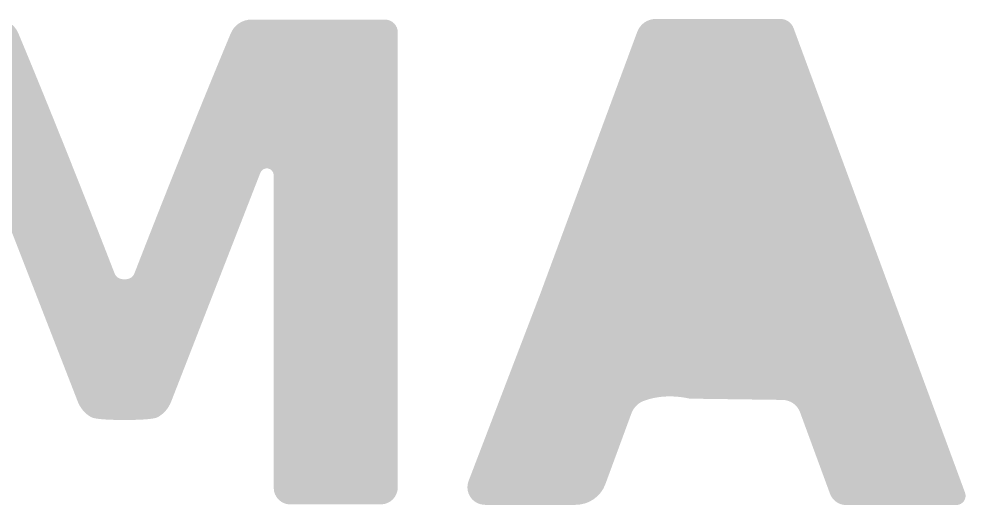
# Model space of a CAD drawing. Extents: x 0 to 650, y 0 to 488.
# Drawn here: x 410.03 to 454.83, y 146.01 to 168.99 of the extents above; entities that cross this region are included whole.
import ezdxf

# ---------------------------------------------------------------- set-up
doc = ezdxf.new("R2010")
doc.units = 0
doc.linetypes.add('Solid', pattern=[0])
doc.layers.add('Layer 1', color=7, linetype='Solid', lineweight=0)

msp = doc.modelspace()

# ---------------------------------------------------------------- hatches: boundary and pattern name
at = {"layer": 'Layer 1', "linetype": 'Solid', "lineweight": 0}
h = msp.add_hatch(color=8, dxfattribs=at)
edge = h.paths.add_edge_path(flags=0)
edge.add_spline(control_points=[(415.022, 156.681), (415.382, 156.681), (415.495, 156.971)], knot_values=[0, 0, 0, 1, 1, 1], degree=2, periodic=0)
edge.add_spline(control_points=[(415.495, 156.971), (418.05, 163.53), (420.05, 168.31)], knot_values=[0, 0, 0, 1, 1, 1], degree=2, periodic=0)
edge.add_line((420.05, 168.31), (420.05, 168.31))
edge.add_spline(control_points=[(420.05, 168.31), (420.213, 168.704), (420.596, 168.96), (421.02, 168.96)], knot_values=[0, 0, 0, 0, 1, 1, 1, 1], degree=3, periodic=0)
edge.add_line((421.02, 168.96), (427.34, 168.96))
edge.add_line((427.34, 168.96), (427.34, 168.96))
edge.add_spline(control_points=[(427.34, 168.96), (427.502, 168.96), (427.657, 168.897), (427.771, 168.784)], knot_values=[0, 0, 0, 0, 1, 1, 1, 1], degree=3, periodic=0)
edge.add_spline(control_points=[(427.771, 168.784), (427.886, 168.672), (427.95, 168.519), (427.95, 168.36)], knot_values=[0, 0, 0, 0, 1, 1, 1, 1], degree=3, periodic=0)
edge.add_line((427.95, 168.36), (427.95, 146.85))
edge.add_line((427.95, 146.85), (427.95, 146.85))
edge.add_spline(control_points=[(427.95, 146.85), (427.95, 146.403), (427.587, 146.04), (427.14, 146.04)], knot_values=[0, 0, 0, 0, 1, 1, 1, 1], degree=3, periodic=0)
edge.add_line((427.14, 146.04), (422.86, 146.04))
edge.add_line((422.86, 146.04), (422.86, 146.04))
edge.add_spline(control_points=[(422.86, 146.04), (422.429, 146.04), (422.08, 146.394), (422.08, 146.83)], knot_values=[0, 0, 0, 0, 1, 1, 1, 1], degree=3, periodic=0)
edge.add_line((422.08, 146.83), (422.08, 161.6))
edge.add_line((422.08, 161.6), (422.08, 161.6))
edge.add_spline(control_points=[(422.08, 161.6), (422.08, 161.757), (421.969, 161.891), (421.815, 161.921)], knot_values=[0, 0, 0, 0, 1, 1, 1, 1], degree=3, periodic=0)
edge.add_spline(control_points=[(421.815, 161.921), (421.661, 161.95), (421.508, 161.866), (421.45, 161.72)], knot_values=[0, 0, 0, 0, 1, 1, 1, 1], degree=3, periodic=0)
edge.add_line((421.45, 161.72), (417.23, 150.9))
edge.add_line((417.23, 150.9), (417.23, 150.9))
edge.add_spline(control_points=[(417.23, 150.9), (417.113, 150.596), (416.896, 150.34), (416.614, 150.175)], knot_values=[0, 0, 0, 0, 1, 1, 1, 1], degree=3, periodic=0)
edge.add_spline(control_points=[(416.614, 150.175), (416.368, 150.031), (415.021, 150.032)], knot_values=[0, 0, 0, 1, 1, 1], degree=2, periodic=0)
edge.add_spline(control_points=[(415.021, 150.032), (413.673, 150.032), (413.428, 150.175)], knot_values=[0, 0, 0, 1, 1, 1], degree=2, periodic=0)
edge.add_line((413.428, 150.175), (413.428, 150.175))
edge.add_spline(control_points=[(413.428, 150.175), (413.145, 150.341), (412.928, 150.597), (412.812, 150.901)], knot_values=[0, 0, 0, 0, 1, 1, 1, 1], degree=3, periodic=0)
edge.add_line((412.812, 150.901), (408.598, 161.724))
edge.add_line((408.598, 161.724), (408.598, 161.724))
edge.add_spline(control_points=[(408.598, 161.724), (408.54, 161.869), (408.387, 161.954), (408.233, 161.924)], knot_values=[0, 0, 0, 0, 1, 1, 1, 1], degree=3, periodic=0)
edge.add_spline(control_points=[(408.233, 161.924), (408.079, 161.895), (407.968, 161.761), (407.968, 161.604)], knot_values=[0, 0, 0, 0, 1, 1, 1, 1], degree=3, periodic=0)
edge.add_line((407.968, 161.604), (407.959, 146.834))
edge.add_line((407.959, 146.834), (407.959, 146.834))
edge.add_spline(control_points=[(407.959, 146.834), (407.959, 146.398), (407.61, 146.044), (407.179, 146.044)], knot_values=[0, 0, 0, 0, 1, 1, 1, 1], degree=3, periodic=0)
edge.add_line((407.179, 146.044), (402.899, 146.047))
edge.add_spline(control_points=[(402.899, 146.047), (402.684, 146.047), (402.478, 146.132), (402.326, 146.284)], knot_values=[0, 0, 0, 0, 1, 1, 1, 1], degree=3, periodic=0)
edge.add_spline(control_points=[(402.326, 146.284), (402.174, 146.436), (402.089, 146.642), (402.089, 146.857)], knot_values=[0, 0, 0, 0, 1, 1, 1, 1], degree=3, periodic=0)
edge.add_line((402.089, 146.857), (402.101, 168.367))
edge.add_spline(control_points=[(402.101, 168.367), (402.101, 168.526), (402.166, 168.679), (402.28, 168.791)], knot_values=[0, 0, 0, 0, 1, 1, 1, 1], degree=3, periodic=0)
edge.add_spline(control_points=[(402.28, 168.791), (402.395, 168.904), (402.55, 168.967), (402.712, 168.967)], knot_values=[0, 0, 0, 0, 1, 1, 1, 1], degree=3, periodic=0)
edge.add_line((402.712, 168.967), (409.032, 168.963))
edge.add_line((409.032, 168.963), (409.032, 168.963))
edge.add_spline(control_points=[(409.032, 168.963), (409.455, 168.963), (409.838, 168.706), (410.001, 168.313)], knot_values=[0, 0, 0, 0, 1, 1, 1, 1], degree=3, periodic=0)
edge.add_spline(control_points=[(410.001, 168.313), (411.999, 163.532), (414.55, 156.971)], knot_values=[0, 0, 0, 1, 1, 1], degree=2, periodic=0)
edge.add_spline(control_points=[(414.55, 156.971), (414.663, 156.681), (415.022, 156.681)], knot_values=[0, 0, 0, 1, 1, 1], degree=2, periodic=0)
h = msp.add_hatch(color=8, dxfattribs=at)
edge = h.paths.add_edge_path(flags=0)
edge.add_spline(control_points=[(441.76, 151.04), (443.06, 152.76), (443.21, 154.87)], knot_values=[0, 0, 0, 1, 1, 1], degree=2, periodic=0)
edge.add_line((443.21, 154.87), (444.64, 155.06))
edge.add_line((444.64, 155.06), (444.64, 155.06))
edge.add_spline(control_points=[(444.64, 155.06), (444.79, 155.079), (444.923, 155.167), (445.001, 155.297)], knot_values=[0, 0, 0, 0, 1, 1, 1, 1], degree=3, periodic=0)
edge.add_spline(control_points=[(445.001, 155.297), (445.079, 155.428), (445.093, 155.587), (445.04, 155.73)], knot_values=[0, 0, 0, 0, 1, 1, 1, 1], degree=3, periodic=0)
edge.add_line((445.04, 155.73), (443.21, 160.7))
edge.add_line((443.21, 160.7), (443.21, 160.7))
edge.add_spline(control_points=[(443.21, 160.7), (443.18, 160.78), (443.103, 160.831), (443.017, 160.829)], knot_values=[0, 0, 0, 0, 1, 1, 1, 1], degree=3, periodic=0)
edge.add_spline(control_points=[(443.017, 160.829), (442.932, 160.827), (442.857, 160.771), (442.83, 160.69)], knot_values=[0, 0, 0, 0, 1, 1, 1, 1], degree=3, periodic=0)
edge.add_line((442.83, 160.69), (440.99, 155.31))
edge.add_line((440.99, 155.31), (434.68, 155.97))
edge.add_line((434.68, 155.97), (439.28, 168.39))
edge.add_line((439.28, 168.39), (439.28, 168.39))
edge.add_spline(control_points=[(439.28, 168.39), (439.419, 168.751), (439.765, 168.99), (440.15, 168.99)], knot_values=[0, 0, 0, 0, 1, 1, 1, 1], degree=3, periodic=0)
edge.add_line((440.15, 168.99), (446.05, 168.99))
edge.add_spline(control_points=[(446.05, 168.99), (446.327, 168.99), (446.574, 168.819), (446.67, 168.56)], knot_values=[0, 0, 0, 0, 1, 1, 1, 1], degree=3, periodic=0)
edge.add_line((446.67, 168.56), (454.78, 146.6))
edge.add_spline(control_points=[(454.78, 146.6), (454.83, 146.466), (454.811, 146.316), (454.729, 146.198)], knot_values=[0, 0, 0, 0, 1, 1, 1, 1], degree=3, periodic=0)
edge.add_spline(control_points=[(454.729, 146.198), (454.648, 146.08), (454.513, 146.01), (454.37, 146.01)], knot_values=[0, 0, 0, 0, 1, 1, 1, 1], degree=3, periodic=0)
edge.add_line((454.37, 146.01), (449.16, 146.01))
edge.add_spline(control_points=[(449.16, 146.01), (448.823, 146.01), (448.52, 146.217), (448.4, 146.53)], knot_values=[0, 0, 0, 0, 1, 1, 1, 1], degree=3, periodic=0)
edge.add_line((448.4, 146.53), (446.98, 150.39))
edge.add_line((446.98, 150.39), (446.98, 150.39))
edge.add_spline(control_points=[(446.98, 150.39), (446.854, 150.739), (446.523, 150.974), (446.15, 150.98)], knot_values=[0, 0, 0, 0, 1, 1, 1, 1], degree=3, periodic=0)
edge.add_line((446.15, 150.98), (441.76, 151.04))
h = msp.add_hatch(color=7, dxfattribs=at)
edge = h.paths.add_edge_path(flags=0)
edge.add_spline(control_points=[(443.21, 154.87), (441.84, 154.73), (440.99, 155.31)], knot_values=[0, 0, 0, 1, 1, 1], degree=2, periodic=0)
edge.add_line((440.99, 155.31), (442.83, 160.69))
edge.add_line((442.83, 160.69), (442.83, 160.69))
edge.add_spline(control_points=[(442.83, 160.69), (442.857, 160.771), (442.932, 160.827), (443.017, 160.829)], knot_values=[0, 0, 0, 0, 1, 1, 1, 1], degree=3, periodic=0)
edge.add_spline(control_points=[(443.017, 160.829), (443.103, 160.831), (443.18, 160.78), (443.21, 160.7)], knot_values=[0, 0, 0, 0, 1, 1, 1, 1], degree=3, periodic=0)
edge.add_line((443.21, 160.7), (445.04, 155.73))
edge.add_line((445.04, 155.73), (445.04, 155.73))
edge.add_spline(control_points=[(445.04, 155.73), (445.093, 155.587), (445.079, 155.428), (445.001, 155.297)], knot_values=[0, 0, 0, 0, 1, 1, 1, 1], degree=3, periodic=0)
edge.add_spline(control_points=[(445.001, 155.297), (444.923, 155.167), (444.79, 155.079), (444.64, 155.06)], knot_values=[0, 0, 0, 0, 1, 1, 1, 1], degree=3, periodic=0)
edge.add_line((444.64, 155.06), (443.21, 154.87))
h = msp.add_hatch(color=250, dxfattribs=at)
edge = h.paths.add_edge_path(flags=0)
edge.add_spline(control_points=[(440.99, 155.31), (441.84, 154.73), (443.21, 154.87)], knot_values=[0, 0, 0, 1, 1, 1], degree=2, periodic=0)
edge.add_spline(control_points=[(443.21, 154.87), (443.06, 152.76), (441.76, 151.04)], knot_values=[0, 0, 0, 1, 1, 1], degree=2, periodic=0)
edge.add_spline(control_points=[(441.76, 151.04), (440.6, 151.29), (439.63, 150.95)], knot_values=[0, 0, 0, 1, 1, 1], degree=2, periodic=0)
edge.add_line((439.63, 150.95), (439.63, 150.95))
edge.add_spline(control_points=[(439.63, 150.95), (439.339, 150.855), (439.107, 150.631), (439, 150.34)], knot_values=[0, 0, 0, 0, 1, 1, 1, 1], degree=3, periodic=0)
edge.add_line((439, 150.34), (437.77, 147))
edge.add_line((437.77, 147), (437.77, 147))
edge.add_spline(control_points=[(437.77, 147), (437.554, 146.411), (436.991, 146.02), (436.36, 146.02)], knot_values=[0, 0, 0, 0, 1, 1, 1, 1], degree=3, periodic=0)
edge.add_line((436.36, 146.02), (432.08, 146.02))
edge.add_line((432.08, 146.02), (432.08, 146.02))
edge.add_spline(control_points=[(432.08, 146.02), (431.805, 146.02), (431.547, 146.155), (431.391, 146.381)], knot_values=[0, 0, 0, 0, 1, 1, 1, 1], degree=3, periodic=0)
edge.add_spline(control_points=[(431.391, 146.381), (431.235, 146.607), (431.201, 146.895), (431.3, 147.15)], knot_values=[0, 0, 0, 0, 1, 1, 1, 1], degree=3, periodic=0)
edge.add_line((431.3, 147.15), (434.68, 155.97))
edge.add_line((434.68, 155.97), (440.99, 155.31))

doc.saveas('drawing.dxf')
